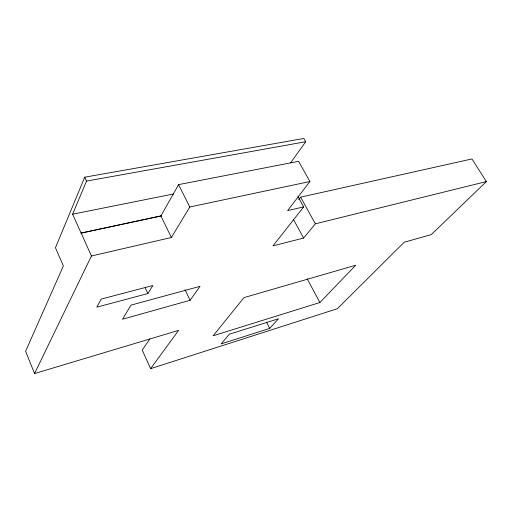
<?xml version="1.0" encoding="UTF-8"?>
<svg xmlns="http://www.w3.org/2000/svg" width="512" height="512" viewBox="0 0 512 512"><rect width="100%" height="100%" fill="white"/><g stroke="black" fill="none" stroke-linecap="round" stroke-linejoin="round"><path stroke-width="0.77" d="M290.618 162.854L305.741 141.715L303.885 138.451L84.723 177.19L55.462 247.725L63.36 265.933L25.6 351.29L34.566 373.549L178.611 330.362L150.611 368.659L142.214 350.067L149.888 338.874M161.619 215.846L81.088 233.094L72.621 214.182L86.522 181.094L84.723 177.19M81.088 233.094L160.89 215.923L178.592 184.621L298.586 161.325L309.914 181.523L287.635 210.611L303.667 206.906L297.971 196.576M34.566 373.549L91.43 255.994L81.133 233.005M91.43 255.994L171.386 237.498L189.805 206.995L309.914 181.523M147.885 293.53L152.883 285.517L101.216 299.072L96.832 307.168L147.885 293.53L145.235 287.821M190.112 300.269L200.026 286.33L131.034 305.107L122.49 319.226L190.112 300.269L185.037 289.728M298.694 199.661L300.627 197.152L471.936 158.957L486.4 181.562L431.315 234.592L404.211 242.234L337.331 308.71L150.611 368.659M303.667 206.906L272.992 245.875L303.59 238.042L315.366 223.821L486.4 181.562M269.69 328.397L278.445 318.778L229.267 334.227L221.139 343.904L269.69 328.397L266.464 322.067M319.904 302.515L355.738 265.229L244.026 297.606L213.133 335.776L319.904 302.515L307.168 278.765M72.621 214.182L173.709 193.946M86.522 181.094L305.741 141.715M300.627 197.152L315.366 223.821M293.453 219.411L303.59 238.042M178.592 184.621L189.805 206.995M160.89 215.923L171.386 237.498"/></g></svg>
